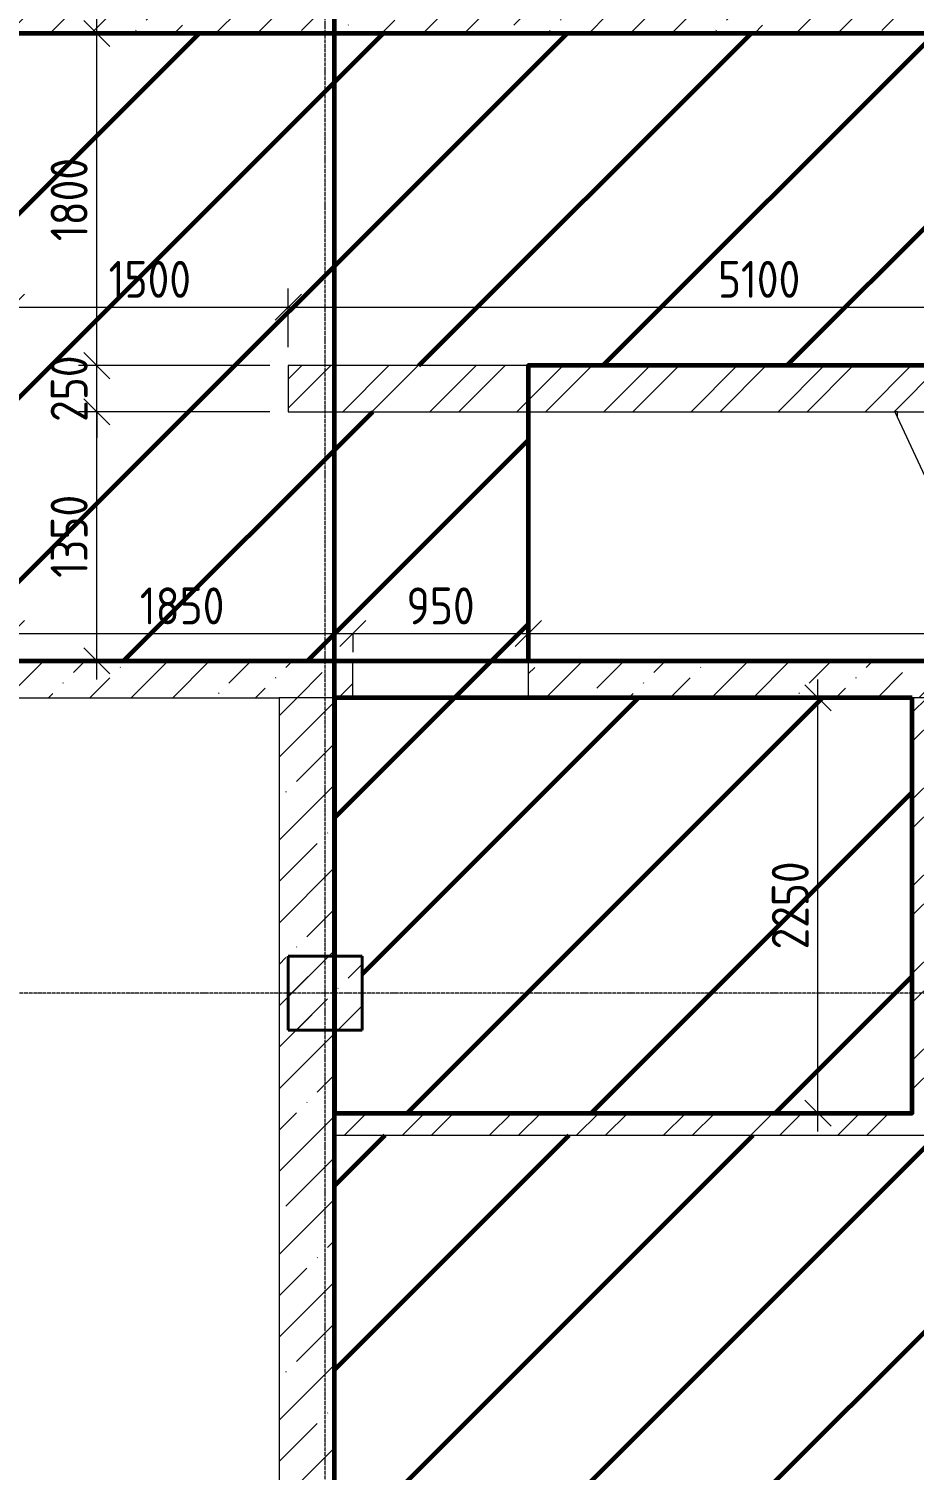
# Model space of a CAD drawing. Header units: millimetres. Extents: x -56773 to 323062, y -262288 to 76460.
# Drawn here: x -21205 to -16410, y 6820 to 14630 of the extents above; entities that cross this region are included whole.
import ezdxf

# ---------------------------------------------------------------- set-up
doc = ezdxf.new("R2010")
doc.units = ezdxf.units.MM
doc.linetypes.add('ADSK_Линия сетки', pattern=[25, 20, -2.5, 0, -2.5])
for name, color, linetype, lineweight in [('1.1) Шлифовка потолка', 5, 'Continuous', 60), ('Лестницы', 7, 'Continuous', 9), ('Несущие колонны', 7, 'Continuous', 18), ('Оси', 7, 'Continuous', 9), ('Размеры', 7, 'Continuous', 9), ('Стены внутренние', 7, 'Continuous', 18), ('Стены наружные', 7, 'Continuous', 18), ('Стены штриховка', 7, 'Continuous', 9)]:
    doc.layers.add(name, color=color, linetype=linetype, lineweight=lineweight)
doc.styles.add('GOST Common_3', font='', dxfattribs={"width": 0.9, "height": 200})
doc.styles.get('GOST Common_3').set_extended_font_data('GOST Common')
doc.dimstyles.new('ADSK_Основной_2_0', dxfattribs={"dimscale": 304.8, "dimtxt": 201.142999, "dimasz": 0.463911, "dimexe": 0.328084, "dimexo": 0.328084, "dimgap": 0.164042, "dimtad": 1, "dimdec": 3, "dimrnd": 0.001, "dimdsep": 46, "dimtxsty": 'GOST Common_3', "dimblk1": 'OBLIQUE', "dimblk2": 'OBLIQUE', "dimsah": 1, "dimcen": 0.09, "dimdle": 0.328084, "dimazin": 2, "dimtfac": 1, "dimtdec": 4, "dimtix": 1, "dimtmove": 0, "dimatfit": 3, "dimfxl": 1, "dimtvp": 1, "dimtolj": 1, "dimtzin": 0, "dimlwd": 20, "dimlwe": 20, "dimarcsym": 2})
pattern_1 = [(45, (0, 0), (84.1903, 308.6967), [396.875, -79.375, 3.353, -76.022])]
pattern_2 = [(45, (0, 0), (-235.7317, 235.7317), []), (45, (157.15, 0), (-235.7317, 235.7317), [])]
pattern_3 = [(45, (0, 0), (-224.5064, 224.5064), []), (45, (224.5, 0), (-224.5064, 224.5064), [396.875, -79.375, 3.353, -76.022])]

# ---------------------------------------------------------------- blocks, each defined once
blk = doc.blocks.new('ADSK_КолоннаЖБ_Прямоугольная - 400x400 мм-1809659-Кладочный план подвала')
at = {"layer": 'Несущие колонны', "lineweight": 40}
for p, q in [((-200, 200), (200, 200)), ((-200, -200), (-200, 200)), ((200, 200), (200, -200)), ((200, -200), (-200, -200))]:
    blk.add_line(p, q, dxfattribs=at)
blk = doc.blocks.new('_Oblique')
at = {"color": 0, "linetype": 'ByBlock', "lineweight": -2}
blk.add_line((-0.5, -0.5), (0.5, 0.5), dxfattribs=at)
blk = doc.blocks.new('DIMBLOCK97-Кладочный план подвала')
at = {"layer": 'Defpoints', "color": 0, "transparency": 16777216}
for p in [(-21300, 13222.4), (-19800, 13122.4), (-19800, 12805)]:
    blk.add_point(p, dxfattribs=at)
at = {"layer": 'Размеры', "color": 0, "lineweight": 20, "transparency": 16777216}
for p, q in [((-19800, 12905), (-19800, 13222.4)), ((-21400, 13122.4), (-19700, 13122.4)), ((-21300, 13122.4), (-21300, 13022.4))]:
    blk.add_line(p, q, dxfattribs=at)
at = {"layer": 'Размеры', "color": 0, "lineweight": 20, "transparency": 16777216, "xscale": 141.4, "yscale": 141.4, "zscale": 141.4, "rotation": 180}
blk.add_blockref('_Oblique', (-21300, 13122.4), dxfattribs=at)
at = {"layer": 'Размеры', "color": 0, "lineweight": 20, "transparency": 16777216, "xscale": 141.4, "yscale": 141.4, "zscale": 141.4}
blk.add_blockref('_Oblique', (-19800, 13122.4), dxfattribs=at)
at = {"layer": 'Размеры', "color": 0, "lineweight": 9, "transparency": 16777216, "insert": (-20550, 13272.4), "char_height": 200, "width": 560.473, "attachment_point": 5, "style": 'GOST Common_3'}
blk.add_mtext('\\A1;1500', dxfattribs=at)
blk = doc.blocks.new('DIMBLOCK98-Кладочный план подвала')
at = {"layer": 'Defpoints', "color": 0, "transparency": 16777216}
for p in [(-14700, 13122.4), (-19800, 12805), (-14700, 12805)]:
    blk.add_point(p, dxfattribs=at)
at = {"layer": 'Размеры', "color": 0, "lineweight": 20, "transparency": 16777216}
for p, q in [((-19800, 12905), (-19800, 13222.4)), ((-14700, 12905), (-14700, 13222.4)), ((-19900, 13122.4), (-14600, 13122.4))]:
    blk.add_line(p, q, dxfattribs=at)
at = {"layer": 'Размеры', "color": 0, "lineweight": 20, "transparency": 16777216, "xscale": 141.4, "yscale": 141.4, "zscale": 141.4, "rotation": 180}
blk.add_blockref('_Oblique', (-19800, 13122.4), dxfattribs=at)
at = {"layer": 'Размеры', "color": 0, "lineweight": 20, "transparency": 16777216, "xscale": 141.4, "yscale": 141.4, "zscale": 141.4}
blk.add_blockref('_Oblique', (-14700, 13122.4), dxfattribs=at)
at = {"layer": 'Размеры', "color": 0, "lineweight": 9, "transparency": 16777216, "insert": (-17250, 13272.4), "char_height": 200, "width": 560.473, "attachment_point": 5, "style": 'GOST Common_3'}
blk.add_mtext('\\A1;5100', dxfattribs=at)
blk = doc.blocks.new('DIMBLOCK100-Кладочный план подвала')
at = {"layer": 'Defpoints', "color": 0, "transparency": 16777216}
for p in [(-20836.9, 12555), (-19800, 12555), (-20936.9, 11205)]:
    blk.add_point(p, dxfattribs=at)
at = {"layer": 'Размеры', "color": 0, "lineweight": 20, "transparency": 16777216}
for p, q in [((-20836.9, 11105), (-20836.9, 12655)), ((-19900, 12555), (-20936.9, 12555)), ((-20836.9, 11205), (-20736.9, 11205))]:
    blk.add_line(p, q, dxfattribs=at)
at = {"layer": 'Размеры', "color": 0, "lineweight": 20, "transparency": 16777216, "xscale": 141.4, "yscale": 141.4, "zscale": 141.4}
for p, rotation in [((-20836.9, 12555), 90), ((-20836.9, 11205), 270)]:
    blk.add_blockref('_Oblique', p, dxfattribs=dict(at, rotation=rotation))
at = {"layer": 'Размеры', "color": 0, "lineweight": 9, "transparency": 16777216, "insert": (-20986.9, 11880), "char_height": 200, "width": 560.473, "attachment_point": 5, "rotation": 90, "style": 'GOST Common_3'}
blk.add_mtext('\\A1;1350', dxfattribs=at)
blk = doc.blocks.new('DIMBLOCK101-Кладочный план подвала')
at = {"layer": 'Defpoints', "color": 0, "transparency": 16777216}
for p in [(-20836.9, 12805), (-19800, 12805), (-19800, 12555)]:
    blk.add_point(p, dxfattribs=at)
at = {"layer": 'Размеры', "color": 0, "lineweight": 20, "transparency": 16777216}
for p, q in [((-20836.9, 12805), (-20836.9, 12946.4)), ((-19900, 12805), (-20936.9, 12805)), ((-20836.9, 12555), (-20836.9, 12805)), ((-19900, 12555), (-20936.9, 12555)), ((-20836.9, 12555), (-20836.9, 12413.6))]:
    blk.add_line(p, q, dxfattribs=at)
at = {"layer": 'Размеры', "color": 0, "lineweight": 20, "transparency": 16777216, "xscale": 141.4, "yscale": 141.4, "zscale": 141.4}
for p, rotation in [((-20836.9, 12805), 270), ((-20836.9, 12555), 90)]:
    blk.add_blockref('_Oblique', p, dxfattribs=dict(at, rotation=rotation))
at = {"layer": 'Размеры', "color": 0, "lineweight": 9, "transparency": 16777216, "insert": (-20986.9, 12680), "char_height": 200, "width": 454.106, "attachment_point": 5, "rotation": 90, "style": 'GOST Common_3'}
blk.add_mtext('\\A1;250', dxfattribs=at)
blk = doc.blocks.new('DIMBLOCK102-Кладочный план подвала')
at = {"layer": 'Defpoints', "color": 0, "transparency": 16777216}
for p in [(-20936.9, 14605), (-20836.9, 14605), (-19800, 12805)]:
    blk.add_point(p, dxfattribs=at)
at = {"layer": 'Размеры', "color": 0, "lineweight": 20, "transparency": 16777216}
for p, q in [((-20836.9, 12705), (-20836.9, 14705)), ((-20836.9, 14605), (-20736.9, 14605)), ((-19900, 12805), (-20936.9, 12805))]:
    blk.add_line(p, q, dxfattribs=at)
at = {"layer": 'Размеры', "color": 0, "lineweight": 20, "transparency": 16777216, "xscale": 141.4, "yscale": 141.4, "zscale": 141.4}
for p, rotation in [((-20836.9, 14605), 90), ((-20836.9, 12805), 270)]:
    blk.add_blockref('_Oblique', p, dxfattribs=dict(at, rotation=rotation))
at = {"layer": 'Размеры', "color": 0, "lineweight": 9, "transparency": 16777216, "insert": (-20986.9, 13705), "char_height": 200, "width": 560.473, "attachment_point": 5, "rotation": 90, "style": 'GOST Common_3'}
blk.add_mtext('\\A1;1800', dxfattribs=at)
blk = doc.blocks.new('DIMBLOCK103-Кладочный план подвала')
at = {"layer": 'Defpoints', "color": 0, "transparency": 16777216}
for p in [(-21300, 11453.1), (-19450, 11453.1), (-19450, 11353.1)]:
    blk.add_point(p, dxfattribs=at)
at = {"layer": 'Размеры', "color": 0, "lineweight": 20, "transparency": 16777216}
for p, q in [((-21400, 11353.1), (-19350, 11353.1)), ((-21300, 11353.1), (-21300, 11253.1)), ((-19450, 11353.1), (-19450, 11253.1))]:
    blk.add_line(p, q, dxfattribs=at)
at = {"layer": 'Размеры', "color": 0, "lineweight": 20, "transparency": 16777216, "xscale": 141.4, "yscale": 141.4, "zscale": 141.4, "rotation": 180}
blk.add_blockref('_Oblique', (-21300, 11353.1), dxfattribs=at)
at = {"layer": 'Размеры', "color": 0, "lineweight": 20, "transparency": 16777216, "xscale": 141.4, "yscale": 141.4, "zscale": 141.4}
blk.add_blockref('_Oblique', (-19450, 11353.1), dxfattribs=at)
at = {"layer": 'Размеры', "color": 0, "lineweight": 9, "transparency": 16777216, "insert": (-20375, 11503.1), "char_height": 200, "width": 560.473, "attachment_point": 5, "style": 'GOST Common_3'}
blk.add_mtext('\\A1;1850', dxfattribs=at)
blk = doc.blocks.new('DIMBLOCK104-Кладочный план подвала')
at = {"layer": 'Defpoints', "color": 0, "transparency": 16777216}
for p in [(-19450, 11453.1), (-18500, 11453.1), (-18500, 11353.1)]:
    blk.add_point(p, dxfattribs=at)
at = {"layer": 'Размеры', "color": 0, "lineweight": 20, "transparency": 16777216}
for p, q in [((-19550, 11353.1), (-18400, 11353.1)), ((-19450, 11353.1), (-19450, 11253.1)), ((-18500, 11353.1), (-18500, 11253.1))]:
    blk.add_line(p, q, dxfattribs=at)
at = {"layer": 'Размеры', "color": 0, "lineweight": 20, "transparency": 16777216, "xscale": 141.4, "yscale": 141.4, "zscale": 141.4, "rotation": 180}
blk.add_blockref('_Oblique', (-19450, 11353.1), dxfattribs=at)
at = {"layer": 'Размеры', "color": 0, "lineweight": 20, "transparency": 16777216, "xscale": 141.4, "yscale": 141.4, "zscale": 141.4}
blk.add_blockref('_Oblique', (-18500, 11353.1), dxfattribs=at)
at = {"layer": 'Размеры', "color": 0, "lineweight": 9, "transparency": 16777216, "insert": (-18975, 11503.1), "char_height": 200, "width": 454.106, "attachment_point": 5, "style": 'GOST Common_3'}
blk.add_mtext('\\A1;950', dxfattribs=at)
blk = doc.blocks.new('DIMBLOCK105-Кладочный план подвала')
at = {"layer": 'Defpoints', "color": 0, "transparency": 16777216}
for p in [(-18500, 11453.1), (-13100, 11453.1), (-13100, 11353.1)]:
    blk.add_point(p, dxfattribs=at)
at = {"layer": 'Размеры', "color": 0, "lineweight": 20, "transparency": 16777216}
for p, q in [((-18600, 11353.1), (-13000, 11353.1)), ((-18500, 11353.1), (-18500, 11253.1)), ((-13100, 11353.1), (-13100, 11253.1))]:
    blk.add_line(p, q, dxfattribs=at)
at = {"layer": 'Размеры', "color": 0, "lineweight": 20, "transparency": 16777216, "xscale": 141.4, "yscale": 141.4, "zscale": 141.4, "rotation": 180}
blk.add_blockref('_Oblique', (-18500, 11353.1), dxfattribs=at)
at = {"layer": 'Размеры', "color": 0, "lineweight": 20, "transparency": 16777216, "xscale": 141.4, "yscale": 141.4, "zscale": 141.4}
blk.add_blockref('_Oblique', (-13100, 11353.1), dxfattribs=at)
at = {"layer": 'Размеры', "color": 0, "lineweight": 9, "transparency": 16777216, "insert": (-15800, 11503.1), "char_height": 200, "width": 625.93, "attachment_point": 5, "style": 'GOST Common_3'}
blk.add_mtext('\\A1;5400', dxfattribs=at)
blk = doc.blocks.new('DIMBLOCK106-Кладочный план подвала')
at = {"layer": 'Defpoints', "color": 0, "transparency": 16777216}
for p in [(-17031, 11005), (-16931.1, 11005), (-17031, 8755)]:
    blk.add_point(p, dxfattribs=at)
at = {"layer": 'Размеры', "color": 0, "lineweight": 20, "transparency": 16777216}
for p, q in [((-16931.1, 8655), (-16931.1, 11105)), ((-16931, 11005), (-16831.1, 11005)), ((-16931, 8755), (-16831.1, 8755))]:
    blk.add_line(p, q, dxfattribs=at)
at = {"layer": 'Размеры', "color": 0, "lineweight": 20, "transparency": 16777216, "xscale": 141.4, "yscale": 141.4, "zscale": 141.4}
for p, rotation in [((-16931.1, 11005), 90), ((-16931.1, 8755), 270)]:
    blk.add_blockref('_Oblique', p, dxfattribs=dict(at, rotation=rotation))
at = {"layer": 'Размеры', "color": 0, "lineweight": 9, "transparency": 16777216, "insert": (-17081.1, 9880), "char_height": 200, "width": 605.475, "attachment_point": 5, "rotation": 90, "style": 'GOST Common_3'}
blk.add_mtext('\\A1;2250', dxfattribs=at)

msp = doc.modelspace()

# ---------------------------------------------------------------- hatches: boundary and pattern name
at = {"layer": '1.1) Шлифовка потолка', "transparency": 33554687}
h = msp.add_hatch(dxfattribs=at)
h.set_pattern_fill('ANSI31', color=256, scale=222)
h.paths.add_polyline_path([(-18500, 12554.969), (-19800, 12554.969), (-19800, 12804.969), (-14700, 12804.969), (-14700, 11929.969, -0.414213562), (-14650, 11879.969, -0.414213562), (-14700, 11829.969), (-14700, 11204.969), (-13100, 11204.969), (-13100, 14604.969), (-21300, 14604.969), (-21300, 11204.969), (-18500, 11204.969)])
h = msp.add_hatch(dxfattribs=at)
h.set_pattern_fill('ANSI31', color=256, scale=222)
h.paths.add_polyline_path([(-18500, 11204.969), (-19450, 11204.969), (-19450, 11004.969), (-18500, 11004.969)])
h = msp.add_hatch(dxfattribs=at)
h.set_pattern_fill('ANSI31', color=256, scale=222)
h.paths.add_polyline_path([(-16420, 11004.969), (-19550, 11004.969), (-19550, 9604.969), (-19400, 9604.969), (-19400, 9204.969), (-19550, 9204.969), (-19550, 8754.969), (-16420, 8754.969)])
h = msp.add_hatch(dxfattribs=at)
h.set_pattern_fill('ANSI31', color=256, scale=222)
h.paths.add_polyline_path([(-13020, 6809.969), (-15490, 6809.969), (-15490, 8634.969), (-19550, 8634.969), (-19550, 3604.969), (-19400, 3604.969), (-13850, 3604.969), (-13850, 3654.969), (-13350, 3654.969), (-13350, 3324.969), (-13020, 3324.969)])
at = {"layer": 'Несущие колонны', "lineweight": 9}
h = msp.add_hatch(dxfattribs=at)
h.set_pattern_fill('FP_3', color=256, style=0, pattern_type=2)
h.set_pattern_definition(pattern_3)
h.paths.add_polyline_path([(-19400, 9204.969), (-19400, 9604.969), (-19800, 9604.969), (-19800, 9204.969)])
at = {"layer": 'Стены внутренние', "lineweight": 9}
h = msp.add_hatch(dxfattribs=at)
h.set_pattern_fill('FP_2', color=256, style=0, pattern_type=2)
h.set_pattern_definition(pattern_2)
h.paths.add_polyline_path([(-14700, 12554.969), (-14700, 12804.969), (-19800, 12804.969), (-19800, 12554.969), (-15162.6529, 12554.969)])
h = msp.add_hatch(dxfattribs=at)
h.set_pattern_fill('FP_3', color=256, style=0, pattern_type=2)
h.set_pattern_definition(pattern_3)
h.paths.add_polyline_path([(-19850, -7245.031), (-19550, -7245.031), (-19550, 3204.969), (-19800, 3204.969), (-19800, 3604.969), (-19550, 3604.969), (-19550, 11004.969), (-19850, 11004.969), (-19850, -3729.2173)])
h = msp.add_hatch(dxfattribs=at)
h.set_pattern_fill('FP_2', color=256, style=0, pattern_type=2)
h.set_pattern_definition(pattern_2)
h.paths.add_polyline_path([(-16420, 8754.969), (-16300, 8754.969), (-16300, 11004.969), (-16420, 11004.969), (-16420, 10554.4271)])
h = msp.add_hatch(dxfattribs=at)
h.set_pattern_fill('FP_2', color=256, style=0, pattern_type=2)
h.set_pattern_definition(pattern_2)
h.paths.add_polyline_path([(-15490, 8634.969), (-15490, 8754.969), (-19550, 8754.969), (-19550, 8634.969), (-17880.5821, 8634.969)])
at = {"layer": 'Стены наружные', "lineweight": 9}
h = msp.add_hatch(dxfattribs=at)
h.set_pattern_fill('FP_1', color=256, style=0, pattern_type=2)
h.set_pattern_definition(pattern_1)
h.paths.add_polyline_path([(-12900, 14604.969), (-12900, 14804.969), (-21500, 14804.969), (-21500, 14604.969), (-13100, 14604.969)])
h = msp.add_hatch(dxfattribs=at)
h.set_pattern_fill('FP_1', color=256, style=0, pattern_type=2)
h.set_pattern_definition(pattern_1)
h.paths.add_polyline_path([(-13100, 11004.969), (-13100, 11204.969), (-18500, 11204.969), (-18500, 11004.969), (-15162.6529, 11004.969)])
h.paths.add_polyline_path([(-19450, 11004.969), (-19450, 11204.969), (-21300, 11204.969), (-21300, 11004.969), (-19550, 11004.969)])

# ---------------------------------------------------------------- linework, layer by layer
at = {"layer": '1.1) Шлифовка потолка'}
for points in [[(-19550, 23754.969), (-13020, 23754.969), (-13020, 3484.969), (-19550, 3484.969)], [(-13100, 14604.969), (-21300, 14604.969), (-21300, 11204.969), (-13100, 11204.969)], [(-14700, 12804.969), (-18500, 12804.969), (-18500, 11204.969), (-14700, 11204.969)], [(-16420, 11004.969), (-19550, 11004.969), (-19550, 8754.969), (-16420, 8754.969)]]:
    msp.add_lwpolyline(points, close=True, dxfattribs=at)
at = {"layer": 'Лестницы'}
for p, q in [((-16500, 12554.969), (-16514.7577, 12554.969)), ((-16514.7577, 12554.969), (-16252.8273, 11993.2574)), ((-16500, 12523.321), (-16500, 12554.969)), ((-16500, 12523.321), (-16500, 12554.969))]:
    msp.add_line(p, q, dxfattribs=at)
at = {"layer": 'Несущие колонны', "lineweight": 9}
for p, q in [((-19400, 9604.969), (-19800, 9604.969)), ((-19800, 9604.969), (-19800, 9204.969)), ((-19400, 9204.969), (-19400, 9604.969)), ((-19800, 9204.969), (-19400, 9204.969))]:
    msp.add_line(p, q, dxfattribs=at)
at = {"layer": 'Оси', "linetype": 'ADSK_Линия сетки', "lineweight": 5}
for p, q in [((-19600, -10973.8823), (-19600, 24500.9141)), ((62221.372, 9404.969), (-25240.0967, 9404.969))]:
    msp.add_line(p, q, dxfattribs=at)
at = {"layer": 'Стены внутренние', "lineweight": 5}
for p, q in [((-14700, 12804.969), (-19800, 12804.969)), ((-19800, 12804.969), (-19800, 12554.969)), ((-19800, 12554.969), (-16514.7577, 12554.969)), ((-16500, 12554.969), (-14700, 12554.969)), ((-19850, 11004.969), (-19850, -7245.031)), ((-19550, 8754.969), (-19550, 11004.969)), ((-16420, 11004.969), (-16420, 8754.969)), ((-16420, 8754.969), (-19550, 8754.969)), ((-19550, 3604.969), (-19550, 8634.969)), ((-19550, 8634.969), (-15490, 8634.969))]:
    msp.add_line(p, q, dxfattribs=at)
at = {"layer": 'Стены наружные', "lineweight": 9}
for p, q in [((-21300, 14604.969), (-13100, 14604.969)), ((-19450, 11204.969), (-21300, 11204.969)), ((-19450, 11004.969), (-19450, 11204.969)), ((-13100, 11204.969), (-18500, 11204.969)), ((-18500, 11204.969), (-18500, 11004.969)), ((-21500, 11004.969), (-19850, 11004.969)), ((-19550, 11004.969), (-19450, 11004.969)), ((-18500, 11004.969), (-16420, 11004.969))]:
    msp.add_line(p, q, dxfattribs=at)
at = {"layer": 'Стены штриховка', "lineweight": 9}
for p, q in [((-19550, 11004.969), (-19850, 11004.969)), ((-16300, 11004.969), (-16420, 11004.969)), ((-19550, 8754.969), (-19550, 8634.969))]:
    msp.add_line(p, q, dxfattribs=at)

# ---------------------------------------------------------------- block references
at = {"layer": 'Несущие колонны', "lineweight": 40, "rotation": 89.9999999999999}
msp.add_blockref('ADSK_КолоннаЖБ_Прямоугольная - 400x400 мм-1809659-Кладочный план подвала', (-19600, 9404.969), dxfattribs=at)

# ---------------------------------------------------------------- dimensions: what is measured, and where the dimension line sits
at = {"layer": 'Размеры', "lineweight": 9}
for base, p1, p2, override, picture, middle in [((-20836.9086, 14604.969), (-19800, 12804.969), (-20936.8935, 14604.969), {"dimpost": '<>', "dimfxl": 2128.973163}, 'DIMBLOCK102-Кладочный план подвала', (-20986.9086, 13704.969)), ((-20836.9086, 12804.969), (-19800, 12554.969), (-19800, 12804.969), {"dimpost": '<>', "dimfxl": 250}, 'DIMBLOCK101-Кладочный план подвала', (-20986.9086, 12679.969)), ((-20836.9086, 12554.969), (-20936.8935, 11204.969), (-19800, 12554.969), {"dimpost": '<>', "dimfxl": 1764.943832}, 'DIMBLOCK100-Кладочный план подвала', (-20986.9086, 11879.969)), ((-16931.0527, 11004.969), (-17031.0376, 8754.969), (-17031.0376, 11004.969), {"dimpost": '<>', "dimfxl": 2250}, 'DIMBLOCK106-Кладочный план подвала', (-17081.0527, 9879.969))]:
    dim = msp.add_linear_dim(base=base, p1=p1, p2=p2, angle=90, dimstyle='ADSK_Основной_2_0', override=override, dxfattribs=at)
    dim.commit()
    dim.dimension.update_dxf_attribs({"geometry": picture, "text_midpoint": middle})
for base, p1, p2, override, picture, middle in [((-19800, 13122.3656), (-21300, 13222.3505), (-19800, 12804.969), {"dimpost": '<>', "dimfxl": 1556.98663}, 'DIMBLOCK97-Кладочный план подвала', (-20550, 13272.3656)), ((-14700, 13122.3656), (-19800, 12804.969), (-14700, 12804.969), {"dimpost": '<>', "dimfxl": 5100}, 'DIMBLOCK98-Кладочный план подвала', (-17250, 13272.3656)), ((-19450, 11353.0667), (-21300, 11453.0516), (-19450, 11453.0516), {"dimpost": '<>', "dimfxl": 1850}, 'DIMBLOCK103-Кладочный план подвала', (-20375, 11503.0667)), ((-18500, 11353.0667), (-19450, 11453.0516), (-18500, 11453.0516), {"dimpost": '<>', "dimfxl": 950}, 'DIMBLOCK104-Кладочный план подвала', (-18975, 11503.0667)), ((-13100, 11353.0667), (-18500, 11453.0516), (-13100, 11453.0516), {"dimpost": '<>', "dimfxl": 5400}, 'DIMBLOCK105-Кладочный план подвала', (-15800, 11503.0667))]:
    dim = msp.add_linear_dim(base=base, p1=p1, p2=p2, dimstyle='ADSK_Основной_2_0', override=override, dxfattribs=at)
    dim.commit()
    dim.dimension.update_dxf_attribs({"geometry": picture, "text_midpoint": middle})

doc.saveas('drawing.dxf')
